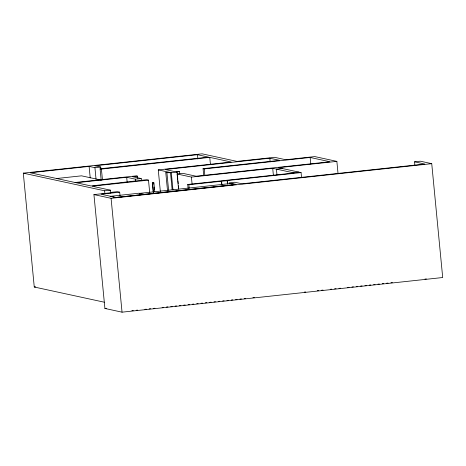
<?xml version="1.0" encoding="UTF-8"?>
<svg xmlns="http://www.w3.org/2000/svg" width="466" height="466" viewBox="0 0 466 466"><rect width="100%" height="100%" fill="white"/><g stroke="black" fill="none" stroke-linecap="round" stroke-linejoin="round"><path stroke-width="0.7" d="M104.267 302.201L34.263 287.009L23.3 173.148L202.116 153.827L236.984 161.393L274.602 157.327L285.687 159.733L314.8 156.588L336.866 161.376L338.042 173.626M100.941 169.205L100.732 167.044L94.936 167.667L89.111 166.409L30.238 172.77L75.539 182.614M101.192 180.319L100.079 168.785L208.617 157.124L197.456 154.7L94.913 165.78L100.732 167.044M100.079 168.785L101.413 169.076L209.758 157.368L231.188 162.022L158.271 169.898L160.351 191.52M56.654 178.513L81.527 175.828L101.11 180.08M203.689 175.146L203.065 168.663L279.757 160.374L269.814 158.219L165.209 169.519L175.152 171.68L179.55 171.575L179.76 173.736M75.049 182.497L136.264 175.88L137.406 176.131L137.616 178.292M167.527 190.705L165.791 172.688L169.356 172.304L158.271 169.898M141.414 180.715L141.204 178.554L135.408 179.177L126.694 177.284L76.191 182.742L91.056 185.969L146.586 179.719L148.491 180.132L149.673 192.382M137.406 176.131L132.49 176.661L141.204 178.554M165.791 172.688L171.313 172.729L177.109 172.105L177.319 174.267M179.55 171.575L176.294 171.925L177.109 172.105M203.065 168.663L204.207 168.908L310.146 157.461L329.928 161.754L196.075 176.218L182.905 173.358L177.103 173.987L178.565 189.12M148.491 180.132L92.198 186.214L110.419 190.169L110.692 193.052M177.103 173.987L191.415 177.092L272.709 168.308L294.139 172.962L187.728 184.46L188.142 188.782M336.866 161.376L278.505 167.684L301.077 172.583L301.56 177.628M282.21 168.488L276.414 169.111L276.967 174.878M153.203 192.341L152.3 182.946L153.885 182.858L154.724 191.532M152.3 182.946L153.885 182.858M23.3 173.148L104.617 190.798L110.419 190.169M292.968 172.705L298.77 172.082M414.897 165.424L414.554 161.819L420.349 161.195L431.737 163.665L442.7 277.526L122.045 312.173L104.902 308.451L93.94 194.596L112.749 192.563L111.584 192.307L117.38 191.683L119.686 192.184L120.036 195.784M119.686 192.184L101.006 194.2L115.871 197.427L236.192 184.425L229.086 182.882L234.881 182.258L241.988 183.796L424.8 164.044L414.554 161.819M187.728 184.46L188.87 184.705L227.396 180.633L227.74 184.233M227.408 183.458L227.128 180.575L301.077 172.583M110.081 196.349L139.101 193.209L144.588 194.415M139.689 193.349L230.472 183.54L233.973 184.297M115.568 197.537L235.371 184.6M93.94 194.596L111.083 198.312L431.737 163.665M34.263 287.009L35.707 286.852M104.902 308.451L106.353 308.3M131.878 310.74L133.317 310.589M136.2 310.274L137.639 310.117M144.844 309.342L146.283 309.185M149.167 308.876L150.611 308.719M153.489 308.405L154.933 308.253M162.139 307.473L163.578 307.315M166.461 307.007L167.9 306.849M170.783 306.541L172.222 306.383M175.105 306.069L176.544 305.917M179.427 305.603L180.872 305.446M183.75 305.137L185.194 304.98M188.072 304.671L189.516 304.514M192.4 304.205L193.839 304.048M196.722 303.733L198.161 303.582M201.044 303.267L202.483 303.11M205.366 302.801L206.805 302.644M209.688 302.335L211.133 302.178M214.01 301.869L215.455 301.712M218.338 301.397L219.777 301.246M222.661 300.931L224.099 300.774M226.983 300.465L228.422 300.308M231.305 299.999L232.744 299.842M235.627 299.533L237.072 299.376M239.949 299.061L241.394 298.91M244.271 298.595L245.716 298.444M252.956 297.658L254.401 297.5M304.257 292.118L305.702 291.961M317.264 290.708L318.709 290.557M321.598 290.242L323.043 290.085M330.266 289.304L331.71 289.147M334.605 288.838L336.05 288.681M338.939 288.367L340.384 288.209M347.607 287.429L349.057 287.277M351.947 286.963L353.391 286.806M356.28 286.497L357.725 286.34M360.614 286.025L362.059 285.868M364.954 285.559L366.398 285.402M369.288 285.087L370.732 284.93M373.621 284.621L375.066 284.464M377.955 284.149L379.4 283.998M382.295 283.683L383.739 283.526M386.629 283.217L388.073 283.06M390.962 282.745L392.407 282.588M424.922 279.076L426.367 278.918M111.45 196.646L114.881 197.392M310.146 157.461L310.77 163.95M272.709 168.308L273.402 175.519M269.814 158.219L270.163 161.819M221.595 181.257L221.944 184.862M221.333 181.198L221.676 184.804M209.758 157.368L210.451 164.574M204.207 168.908L204.83 175.397M197.456 154.7L197.875 159.023M191.415 177.092L192.114 184.297M188.87 184.705L189.213 188.311M177.459 175.705L177.808 179.311M177.942 180.75L178.222 183.633M178.431 185.794L178.705 188.678M171.313 172.729L172.979 190.023M170.498 172.554L172.158 189.848M166.933 172.938L168.599 190.233M153.629 182.8L153.768 184.245M154.042 187.14L154.252 189.307M152.563 182.998L153.465 192.4M135.408 179.177L135.618 181.338M126.694 177.284L127.177 182.328M111.083 198.312L122.045 312.173M104.617 190.798L104.897 193.681M101.413 169.076L102.456 179.888M94.936 167.667L96.043 179.2M89.111 166.409L90.223 177.936"/></g></svg>
